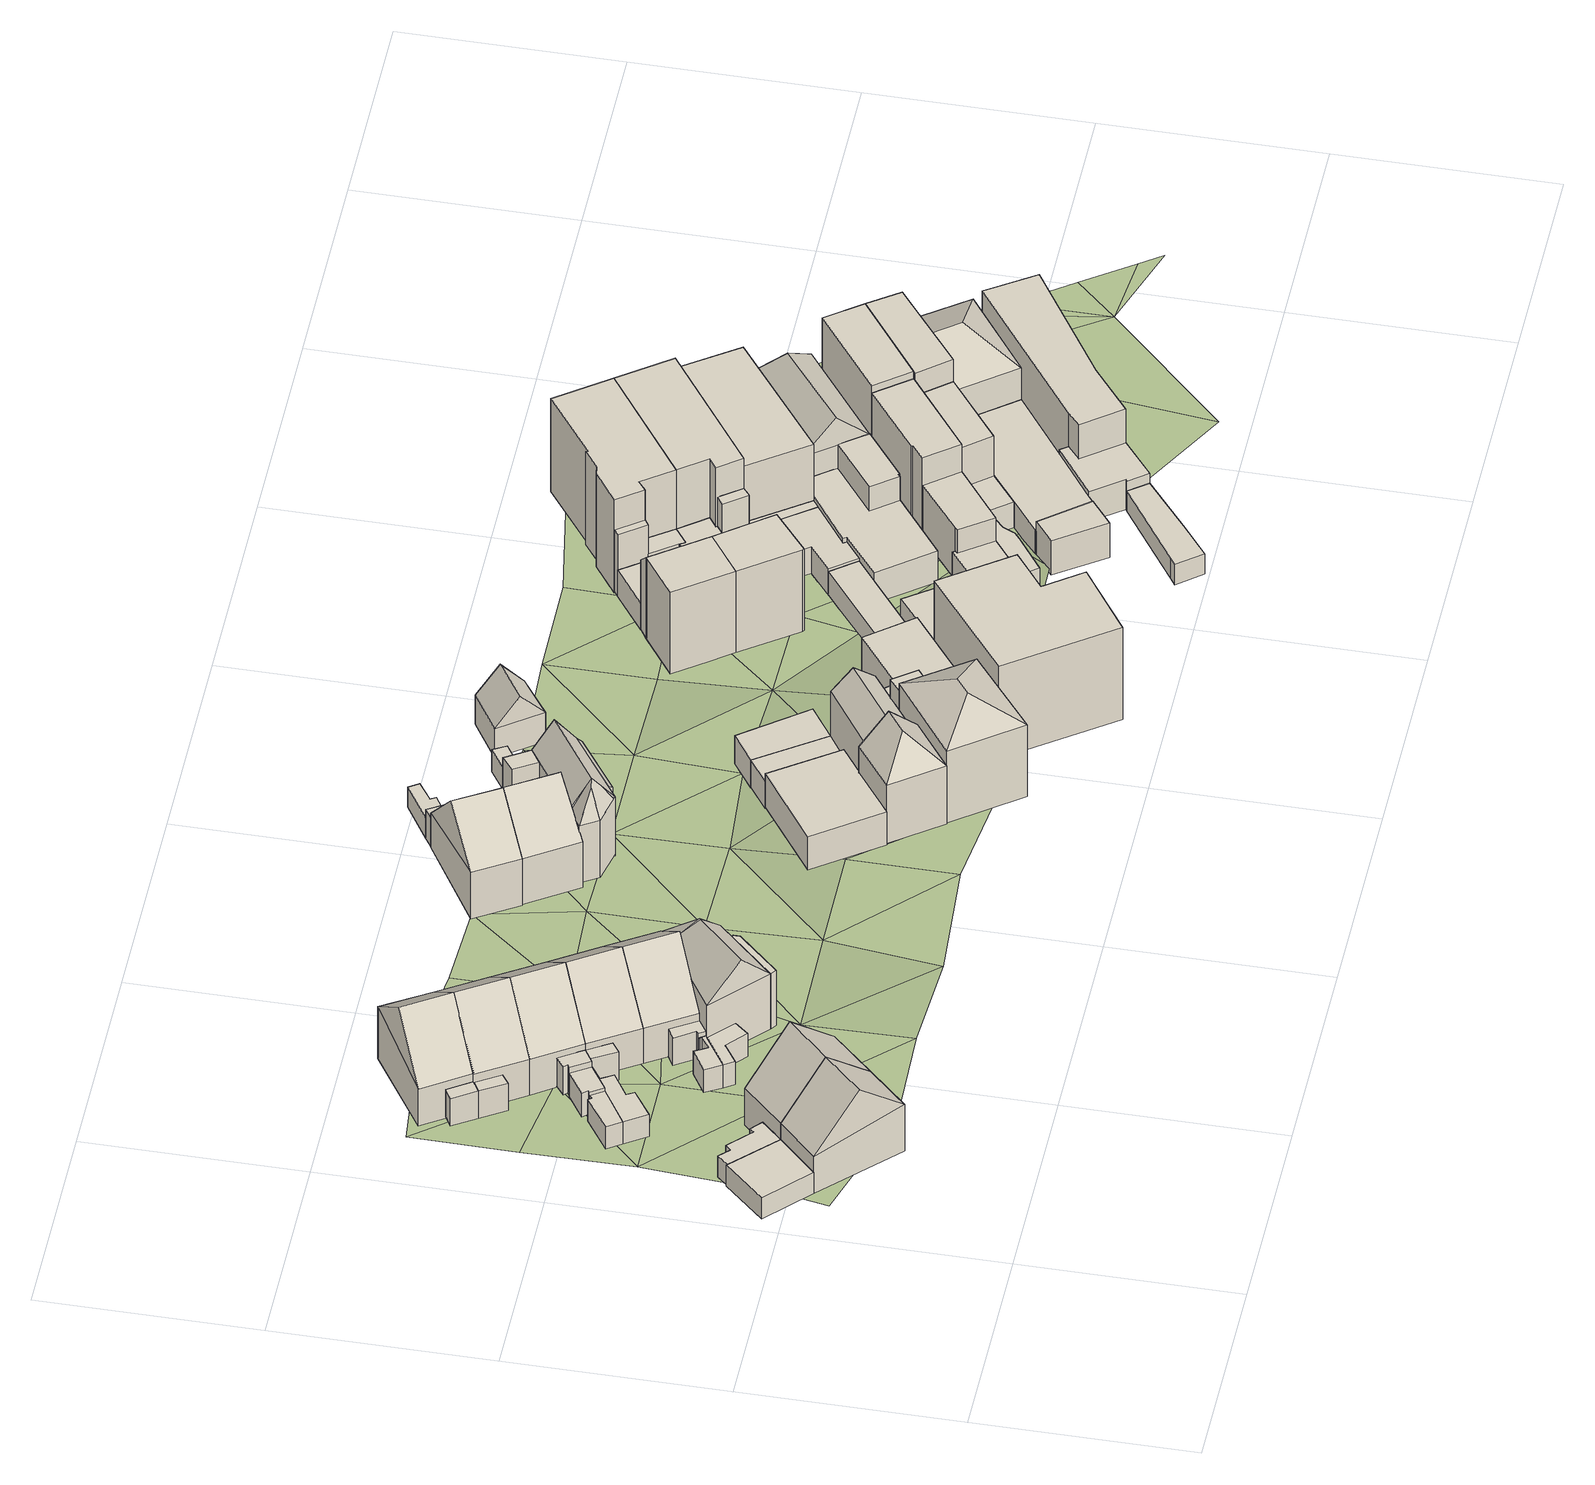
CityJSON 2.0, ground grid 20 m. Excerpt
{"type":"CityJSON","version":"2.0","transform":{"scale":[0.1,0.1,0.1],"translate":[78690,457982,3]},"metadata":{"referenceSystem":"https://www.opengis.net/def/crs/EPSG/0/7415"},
"CityObjects":{
"building1":{"type":"Building","children":["building1-1","building1-2"]},
"building1-1":{"type":"BuildingPart","attributes":{"roofType":"1000","AbsoluteEavesHeight":6.52,"AbsoluteRidgeHeight":6.52,"RelativeEavesHeight":2.42,"RelativeRidgeHeight":2.42},"parents":["building1"],"geometry":[{"type":"Solid","lod":"2","boundaries":[[[[0,1,2,3]],[[1,4,5,2]],[[4,6,7,5]],[[6,8,9,7]],[[8,0,3,9]],[[8,6,4,1,0]],[[3,2,5,7,9]]]]}]},
"building1-2":{"type":"BuildingPart","attributes":{"roofType":"1030","AbsoluteEavesHeight":8.84,"AbsoluteRidgeHeight":13.53,"RelativeEavesHeight":4.77,"RelativeRidgeHeight":9.46},"parents":["building1"],"geometry":[{"type":"Solid","lod":"2","boundaries":[[[[10,11,12,13]],[[11,14,2,12]],[[14,15,3,2]],[[15,10,13,3]],[[14,11,16]],[[10,15,17]],[[11,10,17,16]],[[15,14,16,17]],[[13,12,2,3]]]]}]},
"building2":{"type":"Building","children":["building2-1","building2-2"]},
"building2-1":{"type":"BuildingPart","attributes":{"roofType":"1030","AbsoluteEavesHeight":8.84,"AbsoluteRidgeHeight":13.53,"RelativeEavesHeight":4.71,"RelativeRidgeHeight":9.4},"parents":["building2"],"geometry":[{"type":"Solid","lod":"2","boundaries":[[[[18,10,13,19]],[[10,15,3,13]],[[15,20,21,3]],[[20,18,19,21]],[[15,10,17]],[[18,20,22]],[[10,18,22,17]],[[20,15,17,22]],[[19,13,3,21]]]]}]},
"building2-2":{"type":"BuildingPart","attributes":{"roofType":"1000","AbsoluteEavesHeight":6.52,"AbsoluteRidgeHeight":6.52,"RelativeEavesHeight":2.39,"RelativeRidgeHeight":2.39},"parents":["building2"],"geometry":[{"type":"Solid","lod":"2","boundaries":[[[[23,24,25,26]],[[24,27,28,25]],[[27,29,30,28]],[[29,0,3,30]],[[0,8,9,3]],[[8,31,32,9]],[[31,33,34,32]],[[33,23,26,34]],[[33,31,8,0,29,27,24,23]],[[26,25,28,30,3,9,32,34]]]]}]},
"building3":{"type":"Building","children":["building3-1","building3-2","building3-3","building3-4"]},
"building3-1":{"type":"BuildingPart","attributes":{"roofType":"1000","AbsoluteEavesHeight":7.54,"AbsoluteRidgeHeight":7.54,"RelativeEavesHeight":3.21,"RelativeRidgeHeight":3.21},"parents":["building3"],"geometry":[{"type":"Solid","lod":"2","boundaries":[[[[35,36,37,38]],[[36,39,40,37]],[[39,41,42,40]],[[41,43,44,42]],[[43,45,46,44]],[[45,35,38,46]],[[45,43,41,39,36,35]],[[38,37,40,42,44,46]]]]}]},
"building3-2":{"type":"BuildingPart","attributes":{"roofType":"1030","AbsoluteEavesHeight":9.07,"AbsoluteRidgeHeight":13.69,"RelativeEavesHeight":4.96,"RelativeRidgeHeight":9.58},"parents":["building3"],"geometry":[{"type":"Solid","lod":"2","boundaries":[[[[47,48,49,50]],[[48,51,52,49]],[[51,53,54,52]],[[53,47,50,54]],[[51,48,55]],[[47,53,56]],[[48,47,56,55]],[[53,51,55,56]],[[50,49,52,54]]]]}]},
"building3-3":{"type":"BuildingPart","attributes":{"roofType":"1000","AbsoluteEavesHeight":6.94,"AbsoluteRidgeHeight":6.94,"RelativeEavesHeight":2.69,"RelativeRidgeHeight":2.69},"parents":["building3"],"geometry":[{"type":"Solid","lod":"2","boundaries":[[[[57,58,59,60]],[[58,61,62,59]],[[61,63,64,62]],[[63,65,66,64]],[[65,67,68,66]],[[67,57,60,68]],[[67,65,63,61,58,57]],[[60,59,62,64,66,68]]]]}]},
"building3-4":{"type":"BuildingPart","attributes":{"roofType":"1000","AbsoluteEavesHeight":6.64,"AbsoluteRidgeHeight":6.64,"RelativeEavesHeight":2.51,"RelativeRidgeHeight":2.51},"parents":["building3"],"geometry":[{"type":"Solid","lod":"2","boundaries":[[[[69,70,71,72]],[[70,73,74,71]],[[73,75,76,74]],[[75,77,78,76]],[[77,79,80,78]],[[79,69,72,80]],[[79,77,75,73,70,69]],[[72,71,74,76,78,80]]]]}]},
"building4":{"type":"Building","children":["building4-1","building4-2"]},
"building4-1":{"type":"BuildingPart","attributes":{"roofType":"1000","AbsoluteEavesHeight":7.32,"AbsoluteRidgeHeight":7.32,"RelativeEavesHeight":3.13,"RelativeRidgeHeight":3.13},"parents":["building4"],"geometry":[{"type":"Solid","lod":"2","boundaries":[[[[81,82,83,84]],[[82,85,86,83]],[[85,87,88,86]],[[87,81,84,88]],[[87,85,82,81]],[[84,83,86,88]]]]}]},
"building4-2":{"type":"BuildingPart","attributes":{"roofType":"1030","AbsoluteEavesHeight":9.07,"AbsoluteRidgeHeight":13.69,"RelativeEavesHeight":5.05,"RelativeRidgeHeight":9.68},"parents":["building4"],"geometry":[{"type":"Solid","lod":"2","boundaries":[[[[89,90,91,92]],[[90,93,94,91]],[[93,95,96,94]],[[95,89,92,96]],[[93,90,97]],[[89,95,98]],[[90,89,98,97]],[[95,93,97,98]],[[92,91,94,96]]]]}]},
"building5":{"type":"Building","children":["building5-1","building5-2","building5-3"]},
"building5-1":{"type":"BuildingPart","attributes":{"roofType":"1030","AbsoluteEavesHeight":9.07,"AbsoluteRidgeHeight":13.69,"RelativeEavesHeight":4.91,"RelativeRidgeHeight":9.53},"parents":["building5"],"geometry":[{"type":"Solid","lod":"2","boundaries":[[[[99,47,100,101]],[[47,53,102,100]],[[53,103,104,102]],[[103,99,101,104]],[[53,47,56]],[[99,103,105]],[[47,99,105,56]],[[103,53,56,105]],[[101,100,102,104]]]]}]},
"building5-2":{"type":"BuildingPart","attributes":{"roofType":"1000","AbsoluteEavesHeight":6.64,"AbsoluteRidgeHeight":6.64,"RelativeEavesHeight":2.5,"RelativeRidgeHeight":2.5},"parents":["building5"],"geometry":[{"type":"Solid","lod":"2","boundaries":[[[[106,107,108,109]],[[107,110,111,108]],[[110,112,113,111]],[[112,114,115,113]],[[114,116,117,115]],[[116,69,72,117]],[[69,118,119,72]],[[118,106,109,119]],[[118,69,116,114,112,110,107,106]],[[109,108,111,113,115,117,72,119]]]]}]},
"building5-3":{"type":"BuildingPart","attributes":{"roofType":"1000","AbsoluteEavesHeight":7.54,"AbsoluteRidgeHeight":7.54,"RelativeEavesHeight":3.21,"RelativeRidgeHeight":3.21},"parents":["building5"],"geometry":[{"type":"Solid","lod":"2","boundaries":[[[[120,121,122,123]],[[121,124,125,122]],[[124,43,44,125]],[[43,120,123,44]],[[43,124,121,120]],[[123,122,125,44]]]]}]},
"building6":{"type":"Building","children":["building6-1","building6-2"]},
"building6-1":{"type":"BuildingPart","attributes":{"roofType":"1030","AbsoluteEavesHeight":9.07,"AbsoluteRidgeHeight":13.69,"RelativeEavesHeight":5,"RelativeRidgeHeight":9.62},"parents":["building6"],"geometry":[{"type":"Solid","lod":"2","boundaries":[[[[48,126,127,49]],[[126,90,128,127]],[[90,51,52,128]],[[51,48,49,52]],[[90,126,97]],[[48,51,55]],[[126,48,55,97]],[[51,90,97,55]],[[49,127,128,52]]]]}]},
"building6-2":{"type":"BuildingPart","attributes":{"roofType":"1000","AbsoluteEavesHeight":7.31,"AbsoluteRidgeHeight":7.31,"RelativeEavesHeight":3.09,"RelativeRidgeHeight":3.09},"parents":["building6"],"geometry":[{"type":"Solid","lod":"2","boundaries":[[[[129,130,131,132]],[[130,81,84,131]],[[81,133,134,84]],[[133,129,132,134]],[[133,81,130,129]],[[132,131,84,134]]]]}]},
"building7":{"type":"Building","children":["building7-1","building7-2","building7-3","building7-4"]},
"building7-1":{"type":"BuildingPart","attributes":{"roofType":"1130","AbsoluteEavesHeight":10.5,"AbsoluteRidgeHeight":13.74,"RelativeEavesHeight":6.28,"RelativeRidgeHeight":9.51},"parents":["building7"],"geometry":[{"type":"Solid","lod":"2","boundaries":[[[[135,136,137,138]],[[136,139,140,137]],[[139,141,142,140]],[[141,135,138,142]],[[139,136,143]],[[135,141,144]],[[136,135,144,143]],[[141,139,143,144]],[[138,137,140,142]]]]}]},
"building7-2":{"type":"BuildingPart","attributes":{"roofType":"1120","AbsoluteEavesHeight":10.5,"AbsoluteRidgeHeight":13.74,"RelativeEavesHeight":6.25,"RelativeRidgeHeight":9.48},"parents":["building7"],"geometry":[{"type":"Solid","lod":"2","boundaries":[[[[139,136,145,146]],[[136,147,148,145]],[[147,149,150,148]],[[149,139,146,150]],[[136,139,143]],[[147,136,143]],[[149,147,143]],[[139,149,143]],[[146,145,148,150]]]]}]},
"building7-3":{"type":"BuildingPart","attributes":{"roofType":"1000","AbsoluteEavesHeight":10.5,"AbsoluteRidgeHeight":10.5,"RelativeEavesHeight":6.28,"RelativeRidgeHeight":6.28},"parents":["building7"],"geometry":[{"type":"Solid","lod":"2","boundaries":[[[[141,151,152,142]],[[151,153,154,152]],[[153,155,156,154]],[[155,157,158,156]],[[157,141,142,158]],[[157,155,153,151,141]],[[142,152,154,156,158]]]]}]},
"building7-4":{"type":"BuildingPart","attributes":{"roofType":"1000","AbsoluteEavesHeight":6.92,"AbsoluteRidgeHeight":6.92,"RelativeEavesHeight":2.65,"RelativeRidgeHeight":2.65},"parents":["building7"],"geometry":[{"type":"Solid","lod":"2","boundaries":[[[[159,160,161,162]],[[160,163,164,161]],[[163,165,166,164]],[[165,167,168,166]],[[167,169,170,168]],[[169,159,162,170]],[[169,167,165,163,160,159]],[[162,161,164,166,168,170]]]]}]},
"building8":{"type":"Building","children":["building8-1","building8-2","building8-3"]},
"building8-1":{"type":"BuildingPart","attributes":{"roofType":"1030","AbsoluteEavesHeight":9.07,"AbsoluteRidgeHeight":13.69,"RelativeEavesHeight":4.87,"RelativeRidgeHeight":9.49},"parents":["building8"],"geometry":[{"type":"Solid","lod":"2","boundaries":[[[[171,99,101,172]],[[99,103,104,101]],[[103,173,174,104]],[[173,171,172,174]],[[103,99,105]],[[171,173,175]],[[99,171,175,105]],[[173,103,105,175]],[[172,101,104,174]]]]}]},
"building8-2":{"type":"BuildingPart","attributes":{"roofType":"1000","AbsoluteEavesHeight":6.92,"AbsoluteRidgeHeight":6.92,"RelativeEavesHeight":2.62,"RelativeRidgeHeight":2.62},"parents":["building8"],"geometry":[{"type":"Solid","lod":"2","boundaries":[[[[169,176,177,170]],[[176,178,179,177]],[[178,180,181,179]],[[180,182,183,181]],[[182,184,185,183]],[[184,186,187,185]],[[186,188,189,187]],[[188,169,170,189]],[[188,186,184,182,180,178,176,169]],[[170,177,179,181,183,185,187,189]]]]}]},
"building8-3":{"type":"BuildingPart","attributes":{"roofType":"1000","AbsoluteEavesHeight":7.42,"AbsoluteRidgeHeight":7.42,"RelativeEavesHeight":3.13,"RelativeRidgeHeight":3.13},"parents":["building8"],"geometry":[{"type":"Solid","lod":"2","boundaries":[[[[190,191,192,187]],[[191,193,194,192]],[[193,195,196,194]],[[195,197,198,196]],[[197,199,189,198]],[[199,190,187,189]],[[199,197,195,193,191,190]],[[187,192,194,196,198,189]]]]}]},
"building9":{"type":"Building","children":["building9-1","building9-2","building9-3"]},
"building9-1":{"type":"BuildingPart","attributes":{"roofType":"1000","AbsoluteEavesHeight":7.55,"AbsoluteRidgeHeight":7.55,"RelativeEavesHeight":3.37,"RelativeRidgeHeight":3.37},"parents":["building9"],"geometry":[{"type":"Solid","lod":"2","boundaries":[[[[200,201,202,203]],[[201,204,205,202]],[[204,206,207,205]],[[206,208,209,207]],[[208,200,203,209]],[[208,206,204,201,200]],[[203,202,205,207,209]]]]}]},
"building9-2":{"type":"BuildingPart","attributes":{"roofType":"1000","AbsoluteEavesHeight":6.55,"AbsoluteRidgeHeight":6.55,"RelativeEavesHeight":2.38,"RelativeRidgeHeight":2.38},"parents":["building9"],"geometry":[{"type":"Solid","lod":"2","boundaries":[[[[210,211,212,213]],[[211,214,215,212]],[[214,216,217,215]],[[216,218,203,217]],[[218,219,209,203]],[[219,210,213,209]],[[219,218,216,214,211,210]],[[213,212,215,217,203,209]]]]}]},
"building9-3":{"type":"BuildingPart","attributes":{"roofType":"1030","AbsoluteEavesHeight":8.7,"AbsoluteRidgeHeight":13.52,"RelativeEavesHeight":4.55,"RelativeRidgeHeight":9.38},"parents":["building9"],"geometry":[{"type":"Solid","lod":"2","boundaries":[[[[220,221,222,223]],[[221,224,225,222]],[[224,226,227,225]],[[226,220,223,227]],[[224,221,228]],[[220,226,229]],[[221,220,229,228]],[[226,224,228,229]],[[223,222,225,227]]]]}]},
"building10":{"type":"Building","children":["building10-1","building10-2"]},
"building10-1":{"type":"BuildingPart","attributes":{"roofType":"1030","AbsoluteEavesHeight":8.7,"AbsoluteRidgeHeight":13.52,"RelativeEavesHeight":4.52,"RelativeRidgeHeight":9.34},"parents":["building10"],"geometry":[{"type":"Solid","lod":"2","boundaries":[[[[230,220,231,232]],[[220,226,233,231]],[[226,234,235,233]],[[234,230,232,235]],[[226,220,229]],[[230,234,236]],[[220,230,236,229]],[[234,226,229,236]],[[232,231,233,235]]]]}]},
"building10-2":{"type":"BuildingPart","attributes":{"roofType":"1000","AbsoluteEavesHeight":10.74,"AbsoluteRidgeHeight":10.74,"RelativeEavesHeight":6.6,"RelativeRidgeHeight":6.6},"parents":["building10"],"geometry":[{"type":"Solid","lod":"2","boundaries":[[[[237,238,239,240]],[[238,241,242,239]],[[241,243,244,242]],[[243,237,240,244]],[[243,241,238,237]],[[240,239,242,244]]]]}]},
"building11":{"type":"Building","attributes":{"roofType":"1000","AbsoluteEavesHeight":8.27,"AbsoluteRidgeHeight":8.27,"RelativeEavesHeight":3.82,"RelativeRidgeHeight":3.82},"geometry":[{"type":"Solid","lod":"2","boundaries":[[[[245,246,247,248]],[[246,249,250,247]],[[249,251,252,250]],[[251,245,248,252]],[[251,249,246,245]],[[248,247,250,252]]]]}]},
"building12":{"type":"Building","children":["building12-1","building12-2","building12-3","building12-4"]},
"building12-1":{"type":"BuildingPart","attributes":{"roofType":"1130","AbsoluteEavesHeight":10.74,"AbsoluteRidgeHeight":13.52,"RelativeEavesHeight":6.58,"RelativeRidgeHeight":9.36},"parents":["building12"],"geometry":[{"type":"Solid","lod":"2","boundaries":[[[[253,254,255,256]],[[254,257,258,255]],[[257,259,260,258]],[[259,253,256,260]],[[257,254,261]],[[253,259,262]],[[254,253,262,261]],[[259,257,261,262]],[[256,255,258,260]]]]}]},
"building12-2":{"type":"BuildingPart","attributes":{"roofType":"1000","AbsoluteEavesHeight":6.36,"AbsoluteRidgeHeight":6.36,"RelativeEavesHeight":2.45,"RelativeRidgeHeight":2.45},"parents":["building12"],"geometry":[{"type":"Solid","lod":"2","boundaries":[[[[263,264,265,266]],[[264,267,268,265]],[[267,269,270,268]],[[269,271,272,270]],[[271,273,274,272]],[[273,275,276,274]],[[275,277,278,276]],[[277,279,280,278]],[[279,281,282,280]],[[281,263,266,282]],[[281,279,277,275,273,271,269,267,264,263]],[[266,265,268,270,272,274,276,278,280,282]]]]}]},
"building12-3":{"type":"BuildingPart","attributes":{"roofType":"1030","AbsoluteEavesHeight":10.74,"AbsoluteRidgeHeight":13.52,"RelativeEavesHeight":6.74,"RelativeRidgeHeight":9.52},"parents":["building12"],"geometry":[{"type":"Solid","lod":"2","boundaries":[[[[283,253,284,285]],[[253,259,286,284]],[[259,241,287,286]],[[241,283,285,287]],[[259,253,262]],[[283,241,288]],[[253,283,288,262]],[[241,259,262,288]],[[285,284,286,287]]]]}]},
"building12-4":{"type":"BuildingPart","attributes":{"roofType":"1010","AbsoluteEavesHeight":10.39,"AbsoluteRidgeHeight":10.74,"RelativeEavesHeight":6.39,"RelativeRidgeHeight":6.74},"parents":["building12"],"geometry":[{"type":"Solid","lod":"2","boundaries":[[[[289,290,291,292]],[[290,283,285,291]],[[283,293,294,285]],[[293,289,292,294]],[[293,283,290,289]],[[292,291,285,294]]]]}]},
"building13":{"type":"Building","children":["building13-1","building13-2"]},
"building13-1":{"type":"BuildingPart","attributes":{"roofType":"1030","AbsoluteEavesHeight":10,"AbsoluteRidgeHeight":11.92,"RelativeEavesHeight":5.32,"RelativeRidgeHeight":7.23},"parents":["building13"],"geometry":[{"type":"Solid","lod":"2","boundaries":[[[[295,296,297,298]],[[296,299,300,297]],[[299,301,302,300]],[[301,295,298,302]],[[299,296,303]],[[295,301,304]],[[296,295,304,303]],[[301,299,303,304]],[[298,297,300,302]]]]}]},
"building13-2":{"type":"BuildingPart","attributes":{"roofType":"1130","AbsoluteEavesHeight":11.26,"AbsoluteRidgeHeight":14.05,"RelativeEavesHeight":6.53,"RelativeRidgeHeight":9.32},"parents":["building13"],"geometry":[{"type":"Solid","lod":"2","boundaries":[[[[305,306,307,297]],[[306,308,309,307]],[[308,310,311,309]],[[310,305,297,311]],[[308,306,312]],[[305,310,313]],[[306,305,313,312]],[[310,308,312,313]],[[297,307,309,311]]]]}]},
"building14":{"type":"Building","attributes":{"roofType":"1000","AbsoluteEavesHeight":7.42,"AbsoluteRidgeHeight":7.42,"RelativeEavesHeight":3.1,"RelativeRidgeHeight":3.1},"geometry":[{"type":"Solid","lod":"2","boundaries":[[[[314,315,316,317]],[[315,318,319,316]],[[318,320,321,319]],[[320,314,317,321]],[[320,318,315,314]],[[317,316,319,321]]]]}]},
"building15":{"type":"Building","attributes":{"roofType":"1000","AbsoluteEavesHeight":7.42,"AbsoluteRidgeHeight":7.42,"RelativeEavesHeight":3.21,"RelativeRidgeHeight":3.21},"geometry":[{"type":"Solid","lod":"2","boundaries":[[[[322,314,323,324]],[[314,320,325,323]],[[320,326,327,325]],[[326,322,324,327]],[[326,320,314,322]],[[324,323,325,327]]]]}]},
"building16":{"type":"Building","attributes":{"roofType":"1030","AbsoluteEavesHeight":6.99,"AbsoluteRidgeHeight":9.78,"RelativeEavesHeight":3.3,"RelativeRidgeHeight":6.09},"geometry":[{"type":"Solid","lod":"2","boundaries":[[[[328,329,330,331]],[[329,332,333,330]],[[332,334,335,333]],[[334,328,331,335]],[[332,329,336]],[[328,334,337]],[[329,328,337,336]],[[334,332,336,337]],[[331,330,333,335]]]]}]},
"building17":{"type":"Building","children":["building17-1","building17-2","building17-3","building17-4"]},
"building17-1":{"type":"BuildingPart","attributes":{"roofType":"1000","AbsoluteEavesHeight":15.08,"AbsoluteRidgeHeight":15.08,"RelativeEavesHeight":10.48,"RelativeRidgeHeight":10.48},"parents":["building17"],"geometry":[{"type":"Solid","lod":"2","boundaries":[[[[338,339,340,341]],[[339,342,343,340]],[[342,344,345,343]],[[344,346,347,345]],[[346,348,349,347]],[[348,350,351,349]],[[350,338,341,351]],[[350,348,346,344,342,339,338]],[[341,340,343,345,347,349,351]]]]}]},
"building17-2":{"type":"BuildingPart","attributes":{"roofType":"1000","AbsoluteEavesHeight":8.06,"AbsoluteRidgeHeight":8.06,"RelativeEavesHeight":4.01,"RelativeRidgeHeight":4.01},"parents":["building17"],"geometry":[{"type":"Solid","lod":"2","boundaries":[[[[352,353,354,355]],[[353,356,357,354]],[[356,358,359,357]],[[358,360,361,359]],[[360,362,363,361]],[[362,352,355,363]],[[362,360,358,356,353,352]],[[355,354,357,359,361,363]]]]}]},
"building17-3":{"type":"BuildingPart","attributes":{"roofType":"1000","AbsoluteEavesHeight":12.88,"AbsoluteRidgeHeight":12.88,"RelativeEavesHeight":8.34,"RelativeRidgeHeight":8.34},"parents":["building17"],"geometry":[{"type":"Solid","lod":"2","boundaries":[[[[364,365,366,367]],[[365,368,369,366]],[[368,370,371,369]],[[370,372,373,371]],[[372,374,375,373]],[[374,364,367,375]],[[374,372,370,368,365,364]],[[367,366,369,371,373,375]]]]}]},
"building17-4":{"type":"BuildingPart","attributes":{"roofType":"1000","AbsoluteEavesHeight":9.78,"AbsoluteRidgeHeight":9.78,"RelativeEavesHeight":5.31,"RelativeRidgeHeight":5.31},"parents":["building17"],"geometry":[{"type":"Solid","lod":"2","boundaries":[[[[376,377,378,379]],[[377,380,381,378]],[[380,382,367,381]],[[382,383,375,367]],[[383,376,379,375]],[[383,382,380,377,376]],[[379,378,381,367,375]]]]}]},
"building18":{"type":"Building","children":["building18-1","building18-2","building18-3","building18-4","building18-5"]},
"building18-1":{"type":"BuildingPart","attributes":{"roofType":"1000","AbsoluteEavesHeight":6.24,"AbsoluteRidgeHeight":6.24,"RelativeEavesHeight":2.6,"RelativeRidgeHeight":2.6},"parents":["building18"],"geometry":[{"type":"Solid","lod":"2","boundaries":[[[[384,385,386,387]],[[385,388,389,386]],[[388,390,391,389]],[[390,384,387,391]],[[390,388,385,384]],[[387,386,389,391]]]]}]},
"building18-2":{"type":"BuildingPart","attributes":{"roofType":"1000","AbsoluteEavesHeight":6.51,"AbsoluteRidgeHeight":6.51,"RelativeEavesHeight":2.98,"RelativeRidgeHeight":2.98},"parents":["building18"],"geometry":[{"type":"Solid","lod":"2","boundaries":[[[[392,393,394,395]],[[393,396,397,394]],[[396,398,399,397]],[[398,400,401,399]],[[400,402,403,401]],[[402,404,405,403]],[[404,406,407,405]],[[406,408,409,407]],[[408,410,411,409]],[[410,392,395,411]],[[410,408,406,404,402,400,398,396,393,392]],[[395,394,397,399,401,403,405,407,409,411]]]]}]},
"building18-3":{"type":"BuildingPart","attributes":{"roofType":"1040","AbsoluteEavesHeight":12.96,"AbsoluteRidgeHeight":15.14,"RelativeEavesHeight":8.18,"RelativeRidgeHeight":10.35},"parents":["building18"],"geometry":[{"type":"Solid","lod":"2","boundaries":[[[[412,413,414,415]],[[413,416,417,414]],[[416,418,419,417]],[[418,412,415,419]],[[416,413,420]],[[412,418,421]],[[413,412,421,420]],[[418,416,420,421]],[[415,414,417,419]]]]}]},
"building18-4":{"type":"BuildingPart","attributes":{"roofType":"1000","AbsoluteEavesHeight":12.16,"AbsoluteRidgeHeight":12.16,"RelativeEavesHeight":7.23,"RelativeRidgeHeight":7.23},"parents":["building18"],"geometry":[{"type":"Solid","lod":"2","boundaries":[[[[422,423,424,425]],[[423,426,427,424]],[[426,428,429,427]],[[428,422,425,429]],[[428,426,423,422]],[[425,424,427,429]]]]}]},
"building18-5":{"type":"BuildingPart","attributes":{"roofType":"1000","AbsoluteEavesHeight":8.56,"AbsoluteRidgeHeight":8.56,"RelativeEavesHeight":4.16,"RelativeRidgeHeight":4.16},"parents":["building18"],"geometry":[{"type":"Solid","lod":"2","boundaries":[[[[430,431,432,433]],[[431,434,435,432]],[[434,436,437,435]],[[436,438,439,437]],[[438,440,441,439]],[[440,442,443,441]],[[442,444,445,443]],[[444,430,433,445]],[[444,442,440,438,436,434,431,430]],[[433,432,435,437,439,441,443,445]]]]}]},
"building19":{"type":"Building","children":["building19-1","building19-2","building19-3","building19-4","building19-5","building19-6"]},
"building19-1":{"type":"BuildingPart","attributes":{"roofType":"1000","AbsoluteEavesHeight":7.31,"AbsoluteRidgeHeight":7.31,"RelativeEavesHeight":3.72,"RelativeRidgeHeight":3.72},"parents":["building19"],"geometry":[{"type":"Solid","lod":"2","boundaries":[[[[446,447,448,449]],[[447,450,451,448]],[[450,452,453,451]],[[452,454,455,453]],[[454,456,457,455]],[[456,446,449,457]],[[456,454,452,450,447,446]],[[449,448,451,453,455,457]]]]}]},
"building19-2":{"type":"BuildingPart","attributes":{"roofType":"1010","AbsoluteEavesHeight":12.29,"AbsoluteRidgeHeight":13.01,"RelativeEavesHeight":8.58,"RelativeRidgeHeight":9.31},"parents":["building19"],"geometry":[{"type":"Solid","lod":"2","boundaries":[[[[458,459,460,461]],[[459,462,463,460]],[[462,464,465,463]],[[464,458,461,465]],[[464,462,459,458]],[[461,460,463,465]]]]}]},
"building19-3":{"type":"BuildingPart","attributes":{"roofType":"1000","AbsoluteEavesHeight":13.01,"AbsoluteRidgeHeight":13.01,"RelativeEavesHeight":9.28,"RelativeRidgeHeight":9.28},"parents":["building19"],"geometry":[{"type":"Solid","lod":"2","boundaries":[[[[462,466,467,463]],[[466,468,469,467]],[[468,464,465,469]],[[464,462,463,465]],[[464,468,466,462]],[[463,467,469,465]]]]}]},
"building19-4":{"type":"BuildingPart","attributes":{"roofType":"1000","AbsoluteEavesHeight":6.58,"AbsoluteRidgeHeight":6.58,"RelativeEavesHeight":2.98,"RelativeRidgeHeight":2.98},"parents":["building19"],"geometry":[{"type":"Solid","lod":"2","boundaries":[[[[470,471,472,473]],[[471,474,475,472]],[[474,476,477,475]],[[476,470,473,477]],[[476,474,471,470]],[[473,472,475,477]]]]}]},
"building19-5":{"type":"BuildingPart","attributes":{"roofType":"1000","AbsoluteEavesHeight":14.01,"AbsoluteRidgeHeight":14.01,"RelativeEavesHeight":10.66,"RelativeRidgeHeight":10.66},"parents":["building19"],"geometry":[{"type":"Solid","lod":"2","boundaries":[[[[478,479,480,481]],[[479,482,483,480]],[[482,484,485,483]],[[484,486,487,485]],[[486,488,489,487]],[[488,490,491,489]],[[490,492,493,491]],[[492,494,495,493]],[[494,496,497,495]],[[496,478,481,497]],[[496,494,492,490,488,486,484,482,479,478]],[[481,480,483,485,487,489,491,493,495,497]]]]}]},
"building19-6":{"type":"BuildingPart","attributes":{"roofType":"1000","AbsoluteEavesHeight":10.61,"AbsoluteRidgeHeight":10.61,"RelativeEavesHeight":7.03,"RelativeRidgeHeight":7.03},"parents":["building19"],"geometry":[{"type":"Solid","lod":"2","boundaries":[[[[498,499,500,477]],[[499,501,449,500]],[[501,502,457,449]],[[502,498,477,457]],[[502,501,499,498]],[[477,500,449,457]]]]}]},
"building20":{"type":"Building","children":["building20-1","building20-2","building20-3","building20-4","building20-5"]},
"building20-1":{"type":"BuildingPart","attributes":{"roofType":"1000","AbsoluteEavesHeight":13.01,"AbsoluteRidgeHeight":13.01,"RelativeEavesHeight":9.31,"RelativeRidgeHeight":9.31},"parents":["building20"],"geometry":[{"type":"Solid","lod":"2","boundaries":[[[[503,504,505,506]],[[504,507,508,505]],[[507,466,467,508]],[[466,462,463,467]],[[462,503,506,463]],[[462,466,507,504,503]],[[506,505,508,467,463]]]]}]},
"building20-2":{"type":"BuildingPart","attributes":{"roofType":"1010","AbsoluteEavesHeight":12.29,"AbsoluteRidgeHeight":13.01,"RelativeEavesHeight":8.6,"RelativeRidgeHeight":9.33},"parents":["building20"],"geometry":[{"type":"Solid","lod":"2","boundaries":[[[[509,510,511,512]],[[510,503,506,511]],[[503,462,463,506]],[[462,509,512,463]],[[462,503,510,509]],[[512,511,506,463]]]]}]},
"building20-3":{"type":"BuildingPart","attributes":{"roofType":"1000","AbsoluteEavesHeight":7.31,"AbsoluteRidgeHeight":7.31,"RelativeEavesHeight":3.73,"RelativeRidgeHeight":3.73},"parents":["building20"],"geometry":[{"type":"Solid","lod":"2","boundaries":[[[[513,514,515,516]],[[514,454,455,515]],[[454,452,453,455]],[[452,450,451,453]],[[450,517,518,451]],[[517,519,520,518]],[[519,521,522,520]],[[521,523,524,522]],[[523,525,526,524]],[[525,527,528,526]],[[527,529,530,528]],[[529,531,532,530]],[[531,513,516,532]],[[531,529,527,525,523,521,519,517,450,452,454,514,513]],[[516,515,455,453,451,518,520,522,524,526,528,530,532]]]]}]},
"building20-4":{"type":"BuildingPart","attributes":{"roofType":"1000","AbsoluteEavesHeight":10.61,"AbsoluteRidgeHeight":10.61,"RelativeEavesHeight":7.03,"RelativeRidgeHeight":7.03},"parents":["building20"],"geometry":[{"type":"Solid","lod":"2","boundaries":[[[[533,534,535,536]],[[534,537,526,535]],[[537,538,524,526]],[[538,539,522,524]],[[539,533,536,522]],[[539,538,537,534,533]],[[536,535,526,524,522]]]]}]},
"building20-5":{"type":"BuildingPart","attributes":{"roofType":"1000","AbsoluteEavesHeight":14.01,"AbsoluteRidgeHeight":14.01,"RelativeEavesHeight":10.67,"RelativeRidgeHeight":10.67},"parents":["building20"],"geometry":[{"type":"Solid","lod":"2","boundaries":[[[[540,541,542,543]],[[541,496,544,542]],[[496,494,545,544]],[[494,546,547,545]],[[546,548,549,547]],[[548,540,543,549]],[[548,546,494,496,541,540]],[[543,542,544,545,547,549]]]]}]},
"building21":{"type":"Building","children":["building21-1","building21-2","building21-3","building21-4"]},
"building21-1":{"type":"BuildingPart","attributes":{"roofType":"1000","AbsoluteEavesHeight":12.51,"AbsoluteRidgeHeight":12.51,"RelativeEavesHeight":9.12,"RelativeRidgeHeight":9.12},"parents":["building21"],"geometry":[{"type":"Solid","lod":"2","boundaries":[[[[550,551,552,553]],[[551,554,555,552]],[[554,556,557,555]],[[556,558,559,557]],[[558,560,561,559]],[[560,550,553,561]],[[560,558,556,554,551,550]],[[553,552,555,557,559,561]]]]}]},
"building21-2":{"type":"BuildingPart","attributes":{"roofType":"1000","AbsoluteEavesHeight":13.31,"AbsoluteRidgeHeight":13.31,"RelativeEavesHeight":9.98,"RelativeRidgeHeight":9.98},"parents":["building21"],"geometry":[{"type":"Solid","lod":"2","boundaries":[[[[562,563,564,565]],[[563,566,567,564]],[[566,568,569,567]],[[568,562,565,569]],[[568,566,563,562]],[[565,564,567,569]]]]}]},
"building21-3":{"type":"BuildingPart","attributes":{"roofType":"1000","AbsoluteEavesHeight":9.41,"AbsoluteRidgeHeight":9.41,"RelativeEavesHeight":5.96,"RelativeRidgeHeight":5.96},"parents":["building21"],"geometry":[{"type":"Solid","lod":"2","boundaries":[[[[570,571,572,573]],[[571,574,575,572]],[[574,576,577,575]],[[576,578,579,577]],[[578,570,573,579]],[[578,576,574,571,570]],[[573,572,575,577,579]]]]}]},
"building21-4":{"type":"BuildingPart","attributes":{"roofType":"1000","AbsoluteEavesHeight":6.81,"AbsoluteRidgeHeight":6.81,"RelativeEavesHeight":3.1,"RelativeRidgeHeight":3.1},"parents":["building21"],"geometry":[{"type":"Solid","lod":"2","boundaries":[[[[580,581,582,583]],[[581,584,585,582]],[[584,586,587,585]],[[586,588,589,587]],[[588,590,591,589]],[[590,592,593,591]],[[592,594,595,593]],[[594,596,597,595]],[[596,598,599,597]],[[598,600,601,599]],[[600,580,583,601]],[[600,598,596,594,592,590,588,586,584,581,580]],[[583,582,585,587,589,591,593,595,597,599,601]]]]}]},
"building22":{"type":"Building","children":["building22-1","building22-2","building22-3"]},
"building22-1":{"type":"BuildingPart","attributes":{"roofType":"1000","AbsoluteEavesHeight":9.71,"AbsoluteRidgeHeight":9.71,"RelativeEavesHeight":6.31,"RelativeRidgeHeight":6.31},"parents":["building22"],"geometry":[{"type":"Solid","lod":"2","boundaries":[[[[602,603,604,605]],[[603,606,607,604]],[[606,608,609,607]],[[608,610,611,609]],[[610,612,613,611]],[[612,602,605,613]],[[612,610,608,606,603,602]],[[605,604,607,609,611,613]]]]}]},
"building22-2":{"type":"BuildingPart","attributes":{"roofType":"1000","AbsoluteEavesHeight":7.01,"AbsoluteRidgeHeight":7.01,"RelativeEavesHeight":3.58,"RelativeRidgeHeight":3.58},"parents":["building22"],"geometry":[{"type":"Solid","lod":"2","boundaries":[[[[614,615,609,611]],[[615,616,617,609]],[[616,618,619,617]],[[618,620,621,619]],[[620,622,623,621]],[[622,624,625,623]],[[624,626,613,625]],[[626,614,611,613]],[[626,624,622,620,618,616,615,614]],[[611,609,617,619,621,623,625,613]]]]}]},
"building22-3":{"type":"BuildingPart","attributes":{"roofType":"1130","AbsoluteEavesHeight":9.59,"AbsoluteRidgeHeight":12.76,"RelativeEavesHeight":6.26,"RelativeRidgeHeight":9.43},"parents":["building22"],"geometry":[{"type":"Solid","lod":"2","boundaries":[[[[627,628,629,630]],[[628,631,632,629]],[[631,633,634,632]],[[633,627,630,634]],[[631,628,635]],[[627,633,636]],[[628,627,636,635]],[[633,631,635,636]],[[630,629,632,634]]]]}]},
"building23":{"type":"Building","children":["building23-1","building23-2","building23-3","building23-4"]},
"building23-1":{"type":"BuildingPart","attributes":{"roofType":"1000","AbsoluteEavesHeight":6.01,"AbsoluteRidgeHeight":6.01,"RelativeEavesHeight":2.54,"RelativeRidgeHeight":2.54},"parents":["building23"],"geometry":[{"type":"Solid","lod":"2","boundaries":[[[[637,638,639,640]],[[638,641,642,639]],[[641,643,644,642]],[[643,645,646,644]],[[645,647,648,646]],[[647,649,650,648]],[[649,637,640,650]],[[649,647,645,643,641,638,637]],[[640,639,642,644,646,648,650]]]]}]},
"building23-2":{"type":"BuildingPart","attributes":{"roofType":"1000","AbsoluteEavesHeight":10.81,"AbsoluteRidgeHeight":10.81,"RelativeEavesHeight":7.42,"RelativeRidgeHeight":7.42},"parents":["building23"],"geometry":[{"type":"Solid","lod":"2","boundaries":[[[[651,652,653,654]],[[652,655,656,653]],[[655,657,658,656]],[[657,651,654,658]],[[657,655,652,651]],[[654,653,656,658]]]]}]},
"building23-3":{"type":"BuildingPart","attributes":{"roofType":"1000","AbsoluteEavesHeight":6.31,"AbsoluteRidgeHeight":6.31,"RelativeEavesHeight":2.87,"RelativeRidgeHeight":2.87},"parents":["building23"],"geometry":[{"type":"Solid","lod":"2","boundaries":[[[[659,660,656,658]],[[660,661,662,656]],[[661,663,664,662]],[[663,665,666,664]],[[665,659,658,666]],[[665,663,661,660,659]],[[658,656,662,664,666]]]]}]},
"building23-4":{"type":"BuildingPart","attributes":{"roofType":"1000","AbsoluteEavesHeight":13.31,"AbsoluteRidgeHeight":13.31,"RelativeEavesHeight":9.98,"RelativeRidgeHeight":9.98},"parents":["building23"],"geometry":[{"type":"Solid","lod":"2","boundaries":[[[[667,566,567,668]],[[566,669,670,567]],[[669,671,672,670]],[[671,667,668,672]],[[671,669,566,667]],[[668,567,670,672]]]]}]},
"building24":{"type":"Building","children":["building24-1","building24-2"]},
"building24-1":{"type":"BuildingPart","attributes":{"roofType":"1000","AbsoluteEavesHeight":6.51,"AbsoluteRidgeHeight":6.51,"RelativeEavesHeight":3,"RelativeRidgeHeight":3},"parents":["building24"],"geometry":[{"type":"Solid","lod":"2","boundaries":[[[[673,402,403,674]],[[402,675,676,403]],[[675,677,678,676]],[[677,673,674,678]],[[677,675,402,673]],[[674,403,676,678]]]]}]},
"building24-2":{"type":"BuildingPart","attributes":{"roofType":"1000","AbsoluteEavesHeight":12.91,"AbsoluteRidgeHeight":12.91,"RelativeEavesHeight":9.58,"RelativeRidgeHeight":9.58},"parents":["building24"],"geometry":[{"type":"Solid","lod":"2","boundaries":[[[[679,680,547,681]],[[680,682,629,547]],[[682,683,684,629]],[[683,679,681,684]],[[683,682,680,679]],[[681,547,629,684]]]]}]},
"building25":{"type":"Building","children":["building25-1","building25-2","building25-3"]},
"building25-1":{"type":"BuildingPart","attributes":{"roofType":"1000","AbsoluteEavesHeight":5.72,"AbsoluteRidgeHeight":5.72,"RelativeEavesHeight":2.35,"RelativeRidgeHeight":2.35},"parents":["building25"],"geometry":[{"type":"Solid","lod":"2","boundaries":[[[[685,686,687,688]],[[686,689,690,687]],[[689,691,692,690]],[[691,693,694,692]],[[693,695,696,694]],[[695,685,688,696]],[[695,693,691,689,686,685]],[[688,687,690,692,694,696]]]]}]},
"building25-2":{"type":"BuildingPart","attributes":{"roofType":"1000","AbsoluteEavesHeight":10.62,"AbsoluteRidgeHeight":10.62,"RelativeEavesHeight":7.25,"RelativeRidgeHeight":7.25},"parents":["building25"],"geometry":[{"type":"Solid","lod":"2","boundaries":[[[[697,698,699,700]],[[698,701,702,699]],[[701,703,704,702]],[[703,705,706,704]],[[705,707,708,706]],[[707,697,700,708]],[[707,705,703,701,698,697]],[[700,699,702,704,706,708]]]]}]},
"building25-3":{"type":"BuildingPart","attributes":{"roofType":"1000","AbsoluteEavesHeight":6.82,"AbsoluteRidgeHeight":6.82,"RelativeEavesHeight":3.45,"RelativeRidgeHeight":3.45},"parents":["building25"],"geometry":[{"type":"Solid","lod":"2","boundaries":[[[[709,710,711,694]],[[710,712,713,711]],[[712,714,715,713]],[[714,716,699,715]],[[716,717,700,699]],[[717,718,708,700]],[[718,719,720,708]],[[719,721,696,720]],[[721,709,694,696]],[[721,719,718,717,716,714,712,710,709]],[[694,711,713,715,699,700,708,720,696]]]]}]},
"building26":{"type":"Building","children":["building26-1","building26-2","building26-3"]},
"building26-1":{"type":"BuildingPart","attributes":{"roofType":"1000","AbsoluteEavesHeight":6.32,"AbsoluteRidgeHeight":6.32,"RelativeEavesHeight":2.95,"RelativeRidgeHeight":2.95},"parents":["building26"],"geometry":[{"type":"Solid","lod":"2","boundaries":[[[[722,723,713,715]],[[723,724,725,713]],[[724,726,727,725]],[[726,728,729,727]],[[728,730,731,729]],[[730,661,662,731]],[[661,732,733,662]],[[732,734,735,733]],[[734,722,715,735]],[[734,732,661,730,728,726,724,723,722]],[[715,713,725,727,729,731,662,733,735]]]]}]},
"building26-2":{"type":"BuildingPart","attributes":{"roofType":"1000","AbsoluteEavesHeight":7.42,"AbsoluteRidgeHeight":7.42,"RelativeEavesHeight":3.91,"RelativeRidgeHeight":3.91},"parents":["building26"],"geometry":[{"type":"Solid","lod":"2","boundaries":[[[[736,737,738,739]],[[737,740,741,738]],[[740,742,743,741]],[[742,736,739,743]],[[742,740,737,736]],[[739,738,741,743]]]]}]},
"building26-3":{"type":"BuildingPart","attributes":{"roofType":"1130","AbsoluteEavesHeight":9.92,"AbsoluteRidgeHeight":12.35,"RelativeEavesHeight":6.56,"RelativeRidgeHeight":8.99},"parents":["building26"],"geometry":[{"type":"Solid","lod":"2","boundaries":[[[[744,745,746,747]],[[745,748,735,746]],[[748,749,733,735]],[[749,744,747,733]],[[748,745,750]],[[744,749,751]],[[745,744,751,750]],[[749,748,750,751]],[[747,746,735,733]]]]}]},
"terrain1":{"type":"TINRelief","geometry":[{"type":"CompositeSurface","lod":"2","boundaries":[[[752,753,754]],[[755,752,756]],[[752,754,756]],[[757,755,758]],[[755,756,759]],[[760,757,758]],[[755,759,758]],[[756,754,761]],[[759,756,762]],[[760,758,763]],[[756,761,762]],[[758,759,764]],[[759,762,765]],[[763,758,764]],[[762,761,766]],[[759,765,764]],[[762,766,767]],[[763,764,768]],[[765,762,769]],[[762,767,769]],[[764,765,770]],[[768,764,771]],[[767,766,772]],[[765,769,770]],[[764,770,771]],[[769,767,773]],[[767,772,774]],[[767,774,773]],[[770,769,775]],[[769,773,775]],[[771,770,776]],[[774,772,777]],[[770,775,776]],[[773,774,778]],[[774,777,778]],[[775,773,779]],[[773,778,779]],[[778,777,780]],[[776,775,781]],[[775,779,782]],[[775,782,781]],[[778,780,783]],[[779,778,784]],[[782,779,784]],[[778,783,784]],[[783,780,785]],[[781,782,786]],[[782,784,787]],[[782,787,786]],[[784,783,788]],[[783,785,788]],[[787,784,789]],[[784,788,790]],[[786,787,789]],[[784,790,789]],[[788,785,791]],[[786,789,792]],[[790,788,791]],[[785,793,791]],[[791,793,794]],[[792,789,795]],[[789,790,796]],[[790,791,796]],[[795,789,796]],[[791,794,797]],[[791,798,796]],[[794,799,797]],[[795,796,800]],[[795,800,801]],[[791,797,798]],[[800,796,802]],[[801,800,803]],[[800,802,803]],[[802,796,804]],[[796,798,805]],[[796,805,804]],[[799,806,797]],[[805,798,807]],[[797,808,798]],[[798,808,807]],[[808,797,809]],[[806,810,797]],[[797,811,809]],[[797,810,811]],[[810,806,812]],[[811,810,812]],[[812,806,813]],[[813,806,814]],[[806,815,814]]]}]}
},
"vertices":[
[81,214,35],[46,179,35],[46,179,11],[81,214,11],[7,216,35],[7,216,11],[41,253,35],[41,253,11],[42,252,35],[42,252,11],
[147,150,64],[112,114,64],[112,114,11],[147,150,11],[46,179,53],[81,214,53],[79,146,105],[114,182,105],
[184,188,64],[184,188,11],[118,252,53],[118,252,11],[151,220,105],
[65,258,35],[86,238,35],[86,238,11],[65,258,11],[89,242,35],[89,242,11],[99,233,35],[99,233,11],[51,262,35],[51,262,11],[60,253,35],[60,253,11],
[124,403,45],[127,405,45],[127,405,13],[124,403,13],[124,408,45],[124,408,13],[134,416,45],[134,416,13],[148,394,45],[148,394,13],[135,386,45],[135,386,13],
[148,394,52],[120,436,52],[120,436,11],[148,394,11],[196,485,69],[196,485,11],[223,442,69],[223,442,11],[158,460,107],[185,418,107],
[103,382,39],[105,383,39],[105,383,12],[103,382,12],[101,388,39],[101,388,12],[124,403,39],[124,403,12],[135,386,39],[135,386,12],[111,370,39],[111,370,12],
[76,348,36],[67,361,36],[67,361,11],[76,348,11],[98,382,36],[98,382,11],[100,379,36],[100,379,11],[103,382,36],[103,382,11],[111,370,36],[111,370,11],
[83,473,43],[69,494,43],[69,494,12],[83,473,12],[80,500,43],[80,500,12],[94,479,43],[94,479,12],
[142,570,69],[169,527,69],[169,527,10],[142,570,10],[94,479,52],[94,479,10],[66,521,52],[66,521,10],[131,503,107],[104,545,107],
[176,350,52],[148,394,12],[176,350,12],[223,442,12],[251,399,69],[251,399,12],[213,375,107],
[138,386,36],[125,377,36],[125,377,11],[138,386,11],[132,366,36],[132,366,11],[110,352,36],[110,352,11],[114,345,36],[114,345,11],[89,328,36],[89,328,11],[138,388,36],[138,388,11],
[161,373,45],[151,366,45],[151,366,13],[161,373,13],[138,388,45],[138,388,13],
[93,479,52],[93,479,11],[169,527,11],
[107,457,43],[97,450,43],[97,450,12],[107,457,12],[93,479,43],[93,479,12],
[189,298,75],[260,344,75],[260,344,12],[189,298,12],[289,306,75],[289,306,12],[238,253,75],[238,253,12],[260,318,107],[216,274,107],
[260,344,13],[289,306,13],[273,352,75],[273,352,13],[291,325,75],[291,325,13],
[277,294,75],[277,294,12],[279,293,75],[279,293,12],[279,287,75],[279,287,12],[243,249,75],[243,249,12],
[189,298,39],[211,278,39],[211,278,13],[189,298,13],[200,265,39],[200,265,13],[182,281,39],[182,281,13],[164,269,39],[164,269,13],[158,278,39],[158,278,13],
[203,307,52],[203,307,12],[279,355,69],[279,355,12],[241,331,107],
[149,293,39],[149,293,13],[170,306,39],[170,306,13],[177,294,39],[177,294,13],[188,302,39],[188,302,13],[186,303,39],[186,303,13],[187,305,39],[187,305,13],[191,299,39],[191,299,13],
[187,305,44],[189,307,44],[189,307,13],[177,325,44],[177,325,13],[188,331,44],[188,331,13],[203,307,44],[203,307,13],[191,299,44],
[424,567,45],[428,561,45],[428,561,12],[424,567,12],[418,556,45],[418,556,12],[406,576,45],[406,576,12],[415,582,45],[415,582,12],
[450,604,35],[456,595,35],[456,595,12],[450,604,12],[439,583,35],[439,583,12],[442,578,35],[442,578,12],[424,567,35],[415,582,35],
[350,487,64],[325,526,64],[325,526,11],[350,487,11],[406,576,50],[406,576,11],[430,535,50],[430,535,11],[365,551,105],[390,511,105],
[380,441,64],[350,487,12],[380,441,12],[430,535,12],[456,493,50],[456,493,12],[418,467,105],
[443,514,77],[456,524,77],[456,524,11],[443,514,11],[470,502,77],[470,502,11],[456,493,77],[456,493,11],
[546,250,53],[477,200,53],[477,200,15],[546,250,15],[434,259,53],[434,259,15],[504,309,53],[504,309,15],
[426,422,77],[395,429,77],[395,429,12],[426,422,12],[385,445,77],[385,445,12],[403,457,77],[403,457,12],[403,438,105],[415,440,105],
[514,476,34],[496,464,34],[496,464,9],[514,476,9],[470,502,34],[470,502,9],[480,511,34],[480,511,9],[474,520,34],[474,520,9],[510,544,34],[510,544,9],[517,532,34],[517,532,9],[503,523,34],[503,523,9],[510,512,34],[510,512,9],[497,502,34],[497,502,9],
[492,468,77],[426,422,10],[492,468,10],[403,457,10],[470,502,10],[481,485,105],
[445,428,70],[438,430,77],[438,430,10],[445,428,10],[496,464,70],[496,464,10],
[622,238,70],[556,189,70],[556,189,17],[622,238,17],[527,223,70],[527,223,17],[596,271,70],[596,271,17],[542,206,89],[609,254,89],
[556,189,83],[510,155,83],[510,155,17],[477,200,83],[477,200,17],[520,232,83],[520,232,17],[516,194,111],[538,210,111],
[570,266,44],[546,250,44],[546,250,13],[570,266,13],[504,309,44],[504,309,13],[528,326,44],[528,326,13],
[600,287,44],[570,266,12],[600,287,12],[528,326,12],[555,345,44],[555,345,12],
[529,545,40],[567,569,40],[567,569,7],[529,545,7],[592,532,40],[592,532,7],[557,507,40],[557,507,7],[579,550,68],[543,526,68],
[666,35,121],[599,128,121],[599,128,16],[666,35,16],[693,201,121],[693,201,16],[738,139,121],[738,139,16],[724,128,121],[724,128,16],[703,112,121],[703,112,16],[728,78,121],[728,78,16],
[745,150,51],[747,146,51],[747,146,11],[745,150,11],[738,139,51],[738,139,11],[693,201,51],[693,201,11],[740,239,51],[740,239,11],[783,180,51],[783,180,11],
[739,90,99],[728,82,99],[728,82,15],[739,90,15],[730,80,99],[730,80,15],[728,78,99],[728,78,15],[703,112,99],[703,112,15],[716,122,99],[716,122,15],
[724,128,68],[749,98,68],[749,98,15],[724,128,15],[742,92,68],[742,92,15],[739,90,68],[716,122,68],
[697,243,32],[782,309,32],[782,309,6],[697,243,6],[800,286,32],[800,286,6],[715,220,32],[715,220,6],
[782,309,35],[806,328,35],[806,328,5],[782,309,5],[783,360,35],[783,360,5],[785,361,35],[785,361,5],[815,383,35],[815,383,5],[817,384,35],[817,384,5],[856,332,35],[856,332,5],[816,303,35],[816,303,5],[818,300,35],[818,300,5],[800,286,35],[800,286,5],
[510,155,100],[585,210,100],[585,210,18],[510,155,18],[627,152,100],[627,152,18],[555,95,100],[555,95,18],[577,159,121],[562,147,121],
[585,210,92],[597,220,92],[597,220,19],[585,210,19],[613,199,92],[613,199,19],[600,189,92],[600,189,19],
[613,199,56],[597,220,56],[597,220,14],[613,199,14],[619,236,56],[619,236,14],[631,222,56],[631,222,14],[682,261,56],[682,261,14],[715,220,56],[715,220,14],[627,152,56],[627,152,14],[600,189,56],[600,189,14],
[769,463,43],[778,470,43],[778,470,6],[769,463,6],[798,442,43],[798,442,6],[783,431,43],[783,431,6],[780,436,43],[780,436,6],[763,459,43],[763,459,6],
[709,455,86],[745,407,86],[745,407,7],[709,455,7],[734,399,100],[734,399,7],[698,448,100],[698,448,7],
[695,371,100],[695,371,7],[659,420,100],[659,420,7],
[766,455,36],[729,428,36],[729,428,6],[766,455,6],[709,455,36],[709,455,6],[746,482,36],[746,482,6],
[778,470,110],[769,463,110],[769,463,4],[778,470,4],[752,486,110],[752,486,4],[781,507,110],[781,507,4],[789,508,110],[789,508,4],[806,521,110],[806,521,4],[807,519,110],[807,519,4],[865,562,110],[865,562,4],[900,515,110],[900,515,4],[798,442,110],[798,442,4],
[746,482,76],[752,486,76],[752,486,6],[769,463,76],[763,459,76],
[771,351,100],[733,320,100],[733,320,7],[771,351,7],[732,321,100],[732,321,7],
[743,406,86],[779,357,86],[779,357,7],[743,406,7],
[745,407,43],[743,409,43],[743,409,6],[745,407,6],[817,417,43],[817,417,6],[807,410,43],[807,410,6],[808,409,43],[808,409,6],[800,403,43],[800,403,6],[815,383,43],[815,383,6],[785,361,43],[785,361,6],[779,357,43],[779,357,6],[743,406,43],[743,406,6],
[823,389,76],[817,384,76],[817,384,6],[823,389,6],[815,383,76],[800,403,76],[808,409,76],
[807,410,110],[817,417,110],[817,417,3],[807,410,3],[798,442,3],[900,515,3],[934,469,110],[934,469,3],[823,389,110],[823,389,3],
[868,245,95],[881,256,95],[881,256,4],[868,245,4],[880,257,95],[880,257,4],[939,302,95],[939,302,4],[963,271,95],[963,271,4],[891,216,95],[891,216,4],
[939,302,103],[1014,359,103],[1014,359,3],[939,302,3],[1038,327,103],[1038,327,3],[963,271,103],[963,271,3],
[819,206,64],[821,208,64],[821,208,5],[819,206,5],[868,245,64],[868,245,5],[891,216,64],[891,216,5],[840,177,64],[840,177,5],
[809,153,38],[766,119,38],[766,119,7],[809,153,7],[747,146,38],[747,146,7],[745,150,38],[745,150,7],[783,180,38],[783,180,7],[797,191,38],[797,191,7],[797,192,38],[797,192,7],[819,210,38],[819,210,7],[821,208,38],[821,208,7],[819,206,38],[819,206,7],[840,177,38],[840,177,7],
[919,300,67],[875,266,67],[875,266,4],[919,300,4],[874,267,67],[874,267,4],[872,265,67],[872,265,4],[854,288,67],[854,288,4],[901,324,67],[901,324,4],
[854,288,40],[872,265,40],[816,222,40],[816,222,4],[779,269,40],[779,269,4],[818,300,40],[818,300,4],[816,303,40],[816,303,4],[881,350,40],[881,350,4],[901,324,40],
[881,350,66],[970,418,66],[970,418,3],[881,350,3],[1008,367,66],[1008,367,3],[919,300,66],[919,300,3],[971,380,98],[900,325,98],
[881,190,30],[866,176,30],[866,176,5],[881,190,5],[861,165,30],[861,165,5],[855,160,30],[855,160,5],[822,136,30],[822,136,5],[809,153,30],[809,153,5],[872,201,30],[872,201,5],
[961,269,78],[984,241,78],[984,241,4],[961,269,4],[924,195,78],[924,195,4],[901,223,78],[901,223,4],
[901,223,33],[924,195,33],[895,172,33],[895,172,4],[881,190,33],[881,190,4],[872,201,33],[872,201,4],
[961,269,103],[961,269,3],[1058,299,103],[1058,299,3],[984,241,103],[984,241,3],
[856,331,35],[856,331,5],[825,390,35],[825,390,5],[863,337,35],[863,337,5],
[825,390,99],[934,469,99],[825,390,3],[970,418,99],[863,337,99],[863,337,3],
[897,26,27],[869,4,27],[869,4,4],[897,26,4],[851,26,27],[851,26,4],[858,31,27],[858,31,4],[933,83,27],[933,83,4],[946,66,27],[946,66,4],
[953,128,76],[966,139,76],[966,139,4],[953,128,4],[1101,239,76],[1101,239,4],[1130,196,76],[1130,196,4],[1023,127,76],[1023,127,4],[980,93,76],[980,93,4],
[933,83,38],[935,84,38],[935,84,4],[914,112,38],[914,112,4],[961,146,38],[961,146,4],[966,139,38],[953,128,38],[980,93,38],[949,68,38],[949,68,4],[946,66,38],
[961,146,33],[914,112,33],[900,101,33],[900,101,4],[897,105,33],[897,105,4],[863,147,33],[863,147,4],[864,148,33],[864,148,4],[982,240,33],[982,240,4],[1021,190,33],[1021,190,4],
[897,105,44],[873,86,44],[873,86,5],[897,105,5],[842,130,44],[842,130,5],[863,147,44],[863,147,5],
[1058,299,69],[1097,246,69],[1097,246,4],[1058,299,4],[1021,190,69],[982,240,69],[1040,244,94],[1020,270,94],
[41,210,12],[32,163,12],[150,128,11],[50,330,11],[150,230,14],[49,431,11],[134,417,14],[151,330,14],[50,528,11],[250,131,12],[248,229,12],[168,540,10],[250,428,11],[279,352,13],[334,124,19],[351,230,15],[250,530,11],[350,331,13],[352,432,12],[330,526,12],[450,132,18],[450,329,13],[451,230,17],[451,430,11],[452,530,13],[539,121,18],[560,243,19],[544,336,12],[611,114,19],[542,523,8],[551,430,10],[649,232,20],[650,331,12],[749,130,16],[651,528,6],[649,429,8],[737,273,9],[745,433,7],[749,330,8],[879,181,5],[749,529,5],[845,132,11],[920,103,4],[842,545,4],[953,437,3],[1083,263,4],[1052,328,3],[1055,28,5],[950,528,3],[950,530,3],[984,483,4],[952,528,3],[1021,431,3],[1050,390,3],[1167,139,4],[1075,356,4],[1095,329,3],[1118,297,4],[1151,230,4],[1151,250,4],[1167,227,4],[1203,177,4],[1235,132,4],[1250,112,4]
]}
